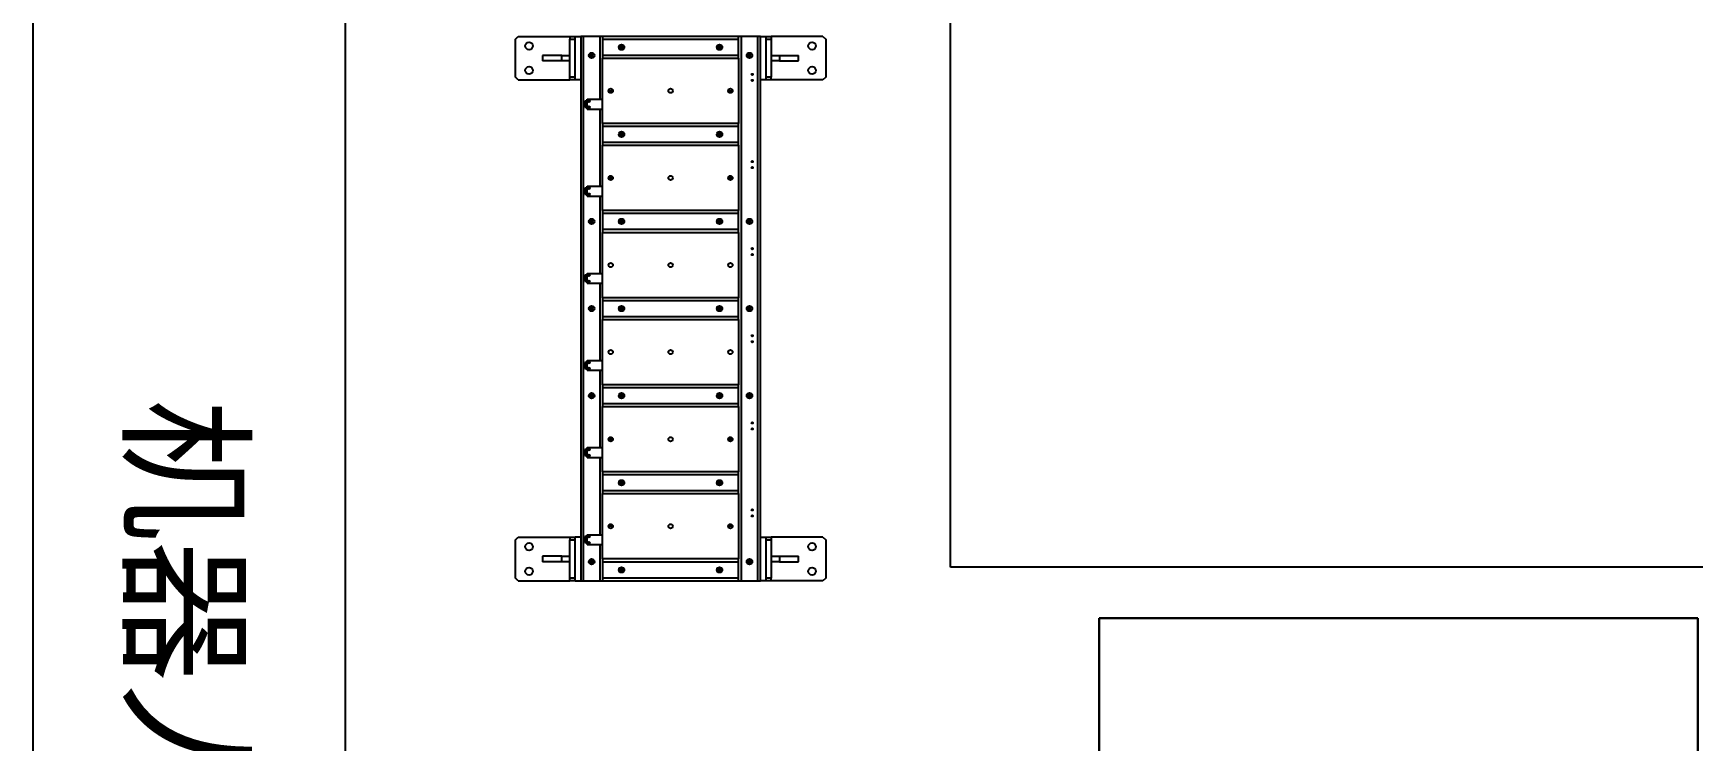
# Model space of a CAD drawing. Header units: millimetres. Extents: x 914 to 910632, y -176 to 682692.
# Drawn here: x 2366.41 to 2414.43, y 1869.6 to 1890.07 of the extents above; entities that cross this region are included whole.
import ezdxf

# ---------------------------------------------------------------- set-up
doc = ezdxf.new("R2010")
doc.units = ezdxf.units.MM
doc.layers.add('尺寸线层', color=3, linetype='Continuous', lineweight=18)
doc.layers.add('画图', color=3, linetype='Continuous', lineweight=30)
doc.layers.add('建筑', color=4, linetype='Continuous')
doc.styles.get("Standard").update_dxf_attribs({"font": 'arial.ttf'})
doc.styles.add('宋体', font='')
doc.styles.get('宋体').set_extended_font_data('宋体')

# ---------------------------------------------------------------- blocks, each defined once
blk = doc.blocks.new('ee4e34')
at = {"layer": '画图', "lineweight": 30}
for p, q in [((1170973.9, -786412.7), (1170973.9, -789612.7)), ((1170973.9, -786412.7), (1172073.9, -786412.7)), ((1172073.9, -787741), (1172073.9, -786412.7)), ((1170973.9, -787569.7), (1172073.9, -787569.7)), ((1172073.9, -787741), (1172273.9, -787741)), ((1172273.9, -787741), (1172273.9, -788341)), ((1172073.9, -789612.7), (1172073.9, -788341)), ((1172273.9, -788341), (1172073.9, -788341)), ((1170973.9, -788469.7), (1172073.9, -788469.7)), ((1170973.9, -789612.7), (1172073.9, -789612.7))]:
    blk.add_line(p, q, dxfattribs=at)
at = {"layer": '尺寸线层', "color": 0}
blk.add_text('去毛刺', height=300, rotation=270, dxfattribs=at).set_placement((1171462, -787576.6))

msp = doc.modelspace()

# ---------------------------------------------------------------- linework, layer by layer
at = {"color": 7, "linetype": 'Continuous'}
for p, q in [((2380.359, 1889.899), (2380.437, 1889.977)), ((2380.359, 1888.796), (2380.359, 1889.899)), ((2380.437, 1889.977), (2381.934, 1889.977)), ((2381.934, 1889.977), (2382.091, 1889.977)), ((2381.934, 1889.977), (2381.934, 1889.899)), ((2381.934, 1889.899), (2382.091, 1889.899)), ((2381.934, 1888.796), (2381.934, 1889.899)), ((2382.091, 1889.977), (2382.249, 1889.977)), ((2382.091, 1889.899), (2382.091, 1889.977)), ((2382.091, 1888.796), (2382.091, 1889.899)), ((2382.249, 1889.977), (2382.249, 1874.227)), ((2382.327, 1889.977), (2382.249, 1889.977)), ((2382.327, 1874.227), (2382.327, 1889.977)), ((2382.8, 1889.977), (2382.327, 1889.977)), ((2382.879, 1889.977), (2382.8, 1889.977)), ((2386.816, 1889.977), (2382.879, 1889.977)), ((2382.879, 1889.977), (2382.879, 1889.899)), ((2382.879, 1889.899), (2382.879, 1889.426)), ((2382.879, 1889.899), (2386.816, 1889.899)), ((2386.895, 1889.977), (2386.816, 1889.977)), ((2386.816, 1889.899), (2386.816, 1889.977)), ((2386.816, 1889.426), (2386.816, 1889.899)), ((2386.895, 1874.227), (2386.895, 1889.977)), ((2387.367, 1889.977), (2386.895, 1889.977)), ((2387.367, 1889.977), (2387.367, 1874.227)), ((2387.446, 1889.977), (2387.367, 1889.977)), ((2387.446, 1874.227), (2387.446, 1889.977)), ((2387.446, 1889.977), (2387.604, 1889.977)), ((2387.604, 1889.977), (2387.761, 1889.977)), ((2387.604, 1889.977), (2387.604, 1889.899)), ((2387.604, 1889.899), (2387.604, 1888.796)), ((2387.604, 1889.899), (2387.761, 1889.899)), ((2387.761, 1889.977), (2387.761, 1889.899)), ((2389.257, 1889.977), (2387.761, 1889.977)), ((2387.761, 1889.899), (2387.761, 1888.796)), ((2389.257, 1889.977), (2389.336, 1889.899)), ((2389.336, 1889.899), (2389.336, 1888.796)), ((2381.146, 1889.426), (2381.146, 1889.269)), ((2381.697, 1889.426), (2381.146, 1889.426)), ((2381.697, 1889.269), (2381.146, 1889.269)), ((2381.697, 1889.269), (2381.697, 1889.426)), ((2381.697, 1889.426), (2381.934, 1889.426)), ((2381.934, 1889.269), (2381.697, 1889.269)), ((2386.816, 1889.426), (2382.879, 1889.426)), ((2382.879, 1889.426), (2382.879, 1889.347)), ((2382.879, 1887.457), (2382.879, 1889.347)), ((2382.879, 1889.347), (2386.816, 1889.347)), ((2386.816, 1889.347), (2386.816, 1889.426)), ((2386.816, 1889.347), (2386.816, 1887.457)), ((2387.761, 1889.426), (2387.997, 1889.426)), ((2387.997, 1889.269), (2387.761, 1889.269)), ((2387.997, 1889.426), (2387.997, 1889.269)), ((2387.997, 1889.426), (2388.549, 1889.426)), ((2387.997, 1889.269), (2388.549, 1889.269)), ((2388.549, 1889.269), (2388.549, 1889.426)), ((2380.437, 1888.717), (2380.359, 1888.796)), ((2380.437, 1888.717), (2381.934, 1888.717)), ((2382.091, 1888.796), (2381.934, 1888.796)), ((2381.934, 1888.717), (2381.934, 1888.796)), ((2382.091, 1888.717), (2381.934, 1888.717)), ((2382.091, 1888.717), (2382.091, 1888.796)), ((2382.249, 1888.717), (2382.091, 1888.717)), ((2387.604, 1888.717), (2387.446, 1888.717)), ((2387.761, 1888.796), (2387.604, 1888.796)), ((2387.604, 1888.796), (2387.604, 1888.717)), ((2387.761, 1888.717), (2387.604, 1888.717)), ((2387.761, 1888.717), (2387.761, 1888.796)), ((2389.257, 1888.717), (2387.761, 1888.717)), ((2389.336, 1888.796), (2389.257, 1888.717)), ((2382.43, 1887.876), (2382.43, 1888.159)), ((2382.43, 1888.159), (2382.871, 1888.159)), ((2382.871, 1888.159), (2382.871, 1887.876)), ((2383.052, 1888.402), (2383.178, 1888.402)), ((2386.517, 1888.402), (2386.643, 1888.402)), ((2382.43, 1888.104), (2382.367, 1888.104)), ((2382.367, 1888.104), (2382.367, 1887.931)), ((2382.367, 1887.931), (2382.43, 1887.931)), ((2382.43, 1887.876), (2382.871, 1887.876)), ((2386.816, 1887.457), (2382.879, 1887.457)), ((2382.879, 1887.457), (2382.879, 1887.379)), ((2382.879, 1887.379), (2386.816, 1887.379)), ((2382.879, 1887.379), (2382.879, 1886.906)), ((2386.816, 1887.379), (2386.816, 1887.457)), ((2386.816, 1886.906), (2386.816, 1887.379)), ((2382.879, 1886.906), (2382.879, 1886.827)), ((2386.816, 1886.906), (2382.879, 1886.906)), ((2382.879, 1884.937), (2382.879, 1886.827)), ((2382.879, 1886.827), (2386.816, 1886.827)), ((2386.816, 1886.827), (2386.816, 1886.906)), ((2386.816, 1886.827), (2386.816, 1884.937)), ((2383.099, 1885.821), (2383.099, 1885.943)), ((2386.596, 1885.943), (2386.596, 1885.821)), ((2382.43, 1885.584), (2382.367, 1885.584)), ((2382.367, 1885.584), (2382.367, 1885.411)), ((2382.367, 1885.411), (2382.43, 1885.411)), ((2382.43, 1885.356), (2382.43, 1885.639)), ((2382.43, 1885.639), (2382.871, 1885.639)), ((2382.43, 1885.356), (2382.871, 1885.356)), ((2382.871, 1885.639), (2382.871, 1885.356)), ((2386.816, 1884.937), (2382.879, 1884.937)), ((2382.879, 1884.937), (2382.879, 1884.859)), ((2382.879, 1884.859), (2386.816, 1884.859)), ((2382.879, 1884.859), (2382.879, 1884.386)), ((2386.816, 1884.859), (2386.816, 1884.937)), ((2386.816, 1884.386), (2386.816, 1884.859)), ((2386.816, 1884.386), (2382.879, 1884.386)), ((2382.879, 1884.386), (2382.879, 1884.307)), ((2382.879, 1882.417), (2382.879, 1884.307)), ((2382.879, 1884.307), (2386.816, 1884.307)), ((2386.816, 1884.307), (2386.816, 1884.386)), ((2386.816, 1884.307), (2386.816, 1882.417)), ((2382.43, 1883.064), (2382.367, 1883.064)), ((2382.367, 1883.064), (2382.367, 1882.891)), ((2382.367, 1882.891), (2382.43, 1882.891)), ((2382.43, 1883.119), (2382.871, 1883.119)), ((2382.43, 1882.836), (2382.43, 1883.119)), ((2382.871, 1883.119), (2382.871, 1882.836)), ((2382.43, 1882.836), (2382.871, 1882.836)), ((2386.816, 1882.417), (2382.879, 1882.417)), ((2382.879, 1882.417), (2382.879, 1882.339)), ((2386.816, 1882.339), (2386.816, 1882.417)), ((2382.879, 1882.339), (2386.816, 1882.339)), ((2382.879, 1882.339), (2382.879, 1881.866)), ((2386.816, 1881.866), (2386.816, 1882.339)), ((2386.816, 1881.866), (2382.879, 1881.866)), ((2382.879, 1881.866), (2382.879, 1881.787)), ((2382.879, 1879.897), (2382.879, 1881.787)), ((2382.879, 1881.787), (2386.816, 1881.787)), ((2386.816, 1881.787), (2386.816, 1881.866)), ((2386.816, 1881.787), (2386.816, 1879.897)), ((2382.43, 1880.544), (2382.367, 1880.544)), ((2382.367, 1880.544), (2382.367, 1880.371)), ((2382.43, 1880.316), (2382.43, 1880.599)), ((2382.43, 1880.599), (2382.871, 1880.599)), ((2382.871, 1880.599), (2382.871, 1880.316)), ((2382.367, 1880.371), (2382.43, 1880.371)), ((2382.43, 1880.316), (2382.871, 1880.316)), ((2386.816, 1879.897), (2382.879, 1879.897)), ((2382.879, 1879.897), (2382.879, 1879.819)), ((2382.879, 1879.819), (2382.879, 1879.346)), ((2382.879, 1879.819), (2386.816, 1879.819)), ((2386.816, 1879.819), (2386.816, 1879.897)), ((2386.816, 1879.346), (2386.816, 1879.819)), ((2386.816, 1879.346), (2382.879, 1879.346)), ((2382.879, 1879.346), (2382.879, 1879.267)), ((2382.879, 1877.377), (2382.879, 1879.267)), ((2382.879, 1879.267), (2386.816, 1879.267)), ((2386.816, 1879.267), (2386.816, 1879.346)), ((2386.816, 1879.267), (2386.816, 1877.377)), ((2382.43, 1877.796), (2382.43, 1878.079)), ((2382.43, 1878.079), (2382.871, 1878.079)), ((2382.871, 1878.079), (2382.871, 1877.796)), ((2383.099, 1878.261), (2383.099, 1878.383)), ((2386.596, 1878.383), (2386.596, 1878.261)), ((2382.43, 1878.024), (2382.367, 1878.024)), ((2382.367, 1878.024), (2382.367, 1877.851)), ((2382.367, 1877.851), (2382.43, 1877.851)), ((2382.43, 1877.796), (2382.871, 1877.796)), ((2386.816, 1877.377), (2382.879, 1877.377)), ((2382.879, 1877.377), (2382.879, 1877.299)), ((2382.879, 1877.299), (2382.879, 1876.826)), ((2382.879, 1877.299), (2386.816, 1877.299)), ((2386.816, 1877.299), (2386.816, 1877.377)), ((2386.816, 1876.826), (2386.816, 1877.299)), ((2386.816, 1876.826), (2382.879, 1876.826)), ((2382.879, 1876.826), (2382.879, 1876.747)), ((2382.879, 1874.857), (2382.879, 1876.747)), ((2382.879, 1876.747), (2386.816, 1876.747)), ((2386.816, 1876.747), (2386.816, 1876.826)), ((2386.816, 1876.747), (2386.816, 1874.857)), ((2383.178, 1875.802), (2383.052, 1875.802)), ((2386.643, 1875.802), (2386.517, 1875.802)), ((2380.359, 1875.409), (2380.437, 1875.487)), ((2380.359, 1874.306), (2380.359, 1875.409)), ((2380.437, 1875.487), (2381.934, 1875.487)), ((2381.934, 1875.487), (2382.091, 1875.487)), ((2381.934, 1875.487), (2381.934, 1875.409)), ((2381.934, 1875.409), (2382.091, 1875.409)), ((2381.934, 1874.306), (2381.934, 1875.409)), ((2382.249, 1875.487), (2382.091, 1875.487)), ((2382.091, 1875.409), (2382.091, 1875.487)), ((2382.091, 1874.306), (2382.091, 1875.409)), ((2382.43, 1875.504), (2382.367, 1875.504)), ((2382.367, 1875.504), (2382.367, 1875.331)), ((2382.367, 1875.331), (2382.43, 1875.331)), ((2382.43, 1875.276), (2382.43, 1875.559)), ((2382.43, 1875.559), (2382.871, 1875.559)), ((2382.43, 1875.276), (2382.871, 1875.276)), ((2382.871, 1875.559), (2382.871, 1875.276)), ((2387.446, 1875.487), (2387.604, 1875.487)), ((2387.604, 1875.487), (2387.761, 1875.487)), ((2387.604, 1875.487), (2387.604, 1875.409)), ((2387.604, 1875.409), (2387.604, 1874.306)), ((2387.604, 1875.409), (2387.761, 1875.409)), ((2387.761, 1875.487), (2387.761, 1875.409)), ((2389.257, 1875.487), (2387.761, 1875.487)), ((2387.761, 1875.409), (2387.761, 1874.306)), ((2389.257, 1875.487), (2389.336, 1875.409)), ((2389.336, 1875.409), (2389.336, 1874.306)), ((2381.146, 1874.936), (2381.146, 1874.779)), ((2381.697, 1874.936), (2381.146, 1874.936)), ((2381.697, 1874.779), (2381.146, 1874.779)), ((2381.697, 1874.779), (2381.697, 1874.936)), ((2381.697, 1874.936), (2381.934, 1874.936)), ((2381.934, 1874.779), (2381.697, 1874.779)), ((2386.816, 1874.857), (2382.879, 1874.857)), ((2382.879, 1874.857), (2382.879, 1874.779)), ((2382.879, 1874.779), (2382.879, 1874.306)), ((2382.879, 1874.779), (2386.816, 1874.779)), ((2386.816, 1874.779), (2386.816, 1874.857)), ((2386.816, 1874.306), (2386.816, 1874.779)), ((2387.761, 1874.936), (2387.997, 1874.936)), ((2387.997, 1874.779), (2387.761, 1874.779)), ((2387.997, 1874.936), (2387.997, 1874.779)), ((2387.997, 1874.936), (2388.549, 1874.936)), ((2387.997, 1874.779), (2388.549, 1874.779)), ((2388.549, 1874.779), (2388.549, 1874.936)), ((2380.437, 1874.227), (2380.359, 1874.306)), ((2380.437, 1874.227), (2381.934, 1874.227)), ((2382.091, 1874.306), (2381.934, 1874.306)), ((2381.934, 1874.227), (2381.934, 1874.306)), ((2382.091, 1874.227), (2381.934, 1874.227)), ((2382.091, 1874.227), (2382.091, 1874.306)), ((2382.091, 1874.227), (2382.249, 1874.227)), ((2382.249, 1874.227), (2382.327, 1874.227)), ((2382.327, 1874.227), (2382.8, 1874.227)), ((2382.8, 1874.227), (2382.879, 1874.227)), ((2386.816, 1874.306), (2382.879, 1874.306)), ((2382.879, 1874.306), (2382.879, 1874.227)), ((2382.879, 1874.227), (2386.816, 1874.227)), ((2386.816, 1874.227), (2386.816, 1874.306)), ((2386.816, 1874.227), (2386.895, 1874.227)), ((2386.895, 1874.227), (2387.367, 1874.227)), ((2387.367, 1874.227), (2387.446, 1874.227)), ((2387.604, 1874.227), (2387.446, 1874.227)), ((2387.761, 1874.306), (2387.604, 1874.306)), ((2387.604, 1874.306), (2387.604, 1874.227)), ((2387.761, 1874.227), (2387.604, 1874.227)), ((2387.761, 1874.227), (2387.761, 1874.306)), ((2389.257, 1874.227), (2387.761, 1874.227)), ((2389.336, 1874.306), (2389.257, 1874.227))]:
    msp.add_line(p, q, dxfattribs=at)
at = {"color": 8, "linetype": 'Continuous'}
for p, q in [((2382.8, 1889.977), (2382.8, 1888.159)), ((2382.8, 1887.876), (2382.8, 1885.639)), ((2383.146, 1885.937), (2383.146, 1885.828)), ((2386.548, 1885.828), (2386.548, 1885.937)), ((2382.8, 1885.356), (2382.8, 1883.119)), ((2382.8, 1882.836), (2382.8, 1880.599)), ((2382.8, 1880.316), (2382.8, 1878.079)), ((2383.146, 1878.377), (2383.146, 1878.268)), ((2386.548, 1878.268), (2386.548, 1878.377)), ((2382.8, 1877.796), (2382.8, 1875.559)), ((2382.8, 1875.276), (2382.8, 1874.227))]:
    msp.add_line(p, q, dxfattribs=at)
msp.add_lwpolyline([(2366.405, 1913.156), (2375.43, 1913.156), (2375.43, 1831.152), (2366.405, 1831.152)], close=True)
at = {"color": 7, "linetype": 'Continuous', "flags": 128}
for points in [[(2387.192, 1888.694), (2387.203, 1888.702), (2387.22, 1888.718)], [(2387.227, 1888.865), (2387.212, 1888.882), (2387.2, 1888.892)]]:
    msp.add_lwpolyline(points, dxfattribs=at)
at = {"color": 7, "linetype": 'Continuous'}
for centre, radius in [((2380.752, 1889.702), 0.11), ((2383.43, 1889.662), 0.0788), ((2383.43, 1889.662), 0.0433), ((2383.43, 1889.662), 0.0331), ((2386.265, 1889.662), 0.0788), ((2386.265, 1889.662), 0.0433), ((2386.265, 1889.662), 0.0331), ((2388.942, 1889.702), 0.11), ((2380.752, 1888.993), 0.11), ((2382.564, 1889.426), 0.0788), ((2382.564, 1889.426), 0.0433), ((2382.564, 1889.426), 0.0331), ((2387.131, 1889.426), 0.0788), ((2387.131, 1889.426), 0.0433), ((2387.131, 1889.426), 0.0331), ((2388.942, 1888.993), 0.11), ((2387.21, 1888.875), 0.0197), ((2387.21, 1888.702), 0.0197), ((2383.115, 1888.402), 0.063), ((2384.847, 1888.402), 0.063), ((2386.58, 1888.402), 0.063), ((2382.485, 1888.103), 0.026), ((2382.485, 1887.93), 0.026), ((2382.485, 1888.103), 0.0197), ((2382.485, 1887.93), 0.0197), ((2383.43, 1887.142), 0.0788), ((2383.43, 1887.142), 0.0433), ((2386.265, 1887.142), 0.0788), ((2386.265, 1887.142), 0.0433), ((2383.43, 1887.142), 0.0331), ((2386.265, 1887.142), 0.0331), ((2387.21, 1886.355), 0.0197), ((2383.115, 1885.882), 0.063), ((2384.847, 1885.882), 0.063), ((2386.58, 1885.882), 0.063), ((2387.21, 1886.182), 0.0197), ((2382.485, 1885.583), 0.026), ((2382.485, 1885.41), 0.026), ((2382.485, 1885.583), 0.0197), ((2382.485, 1885.41), 0.0197), ((2382.564, 1884.622), 0.0788), ((2382.564, 1884.622), 0.0433), ((2382.564, 1884.622), 0.0331), ((2383.43, 1884.622), 0.0788), ((2383.43, 1884.622), 0.0433), ((2383.43, 1884.622), 0.0331), ((2386.265, 1884.622), 0.0788), ((2386.265, 1884.622), 0.0433), ((2386.265, 1884.622), 0.0331), ((2387.131, 1884.622), 0.0788), ((2387.131, 1884.622), 0.0433), ((2387.131, 1884.622), 0.0331), ((2387.21, 1883.835), 0.0197), ((2383.115, 1883.362), 0.063), ((2384.847, 1883.362), 0.063), ((2386.58, 1883.362), 0.063), ((2387.21, 1883.662), 0.0197), ((2382.485, 1883.063), 0.026), ((2382.485, 1882.89), 0.026), ((2382.485, 1883.063), 0.0197), ((2382.485, 1882.89), 0.0197), ((2382.564, 1882.102), 0.0788), ((2382.564, 1882.102), 0.0433), ((2382.564, 1882.102), 0.0331), ((2383.43, 1882.102), 0.0788), ((2383.43, 1882.102), 0.0433), ((2383.43, 1882.102), 0.0331), ((2386.265, 1882.102), 0.0788), ((2386.265, 1882.102), 0.0433), ((2386.265, 1882.102), 0.0331), ((2387.131, 1882.102), 0.0788), ((2387.131, 1882.102), 0.0433), ((2387.131, 1882.102), 0.0331), ((2387.21, 1881.315), 0.0197), ((2387.21, 1881.142), 0.0197), ((2382.485, 1880.543), 0.026), ((2382.485, 1880.543), 0.0197), ((2383.115, 1880.842), 0.063), ((2384.847, 1880.842), 0.063), ((2386.58, 1880.842), 0.063), ((2382.485, 1880.37), 0.026), ((2382.485, 1880.37), 0.0197), ((2382.564, 1879.582), 0.0787), ((2382.564, 1879.582), 0.0433), ((2382.564, 1879.582), 0.0331), ((2383.43, 1879.582), 0.0788), ((2383.43, 1879.582), 0.0433), ((2383.43, 1879.582), 0.0331), ((2386.265, 1879.582), 0.0788), ((2386.265, 1879.582), 0.0433), ((2386.265, 1879.582), 0.0331), ((2387.131, 1879.582), 0.0788), ((2387.131, 1879.582), 0.0433), ((2387.131, 1879.582), 0.0331), ((2387.21, 1878.795), 0.0197), ((2387.21, 1878.622), 0.0197), ((2383.115, 1878.322), 0.063), ((2384.847, 1878.322), 0.063), ((2386.58, 1878.322), 0.063), ((2382.485, 1878.023), 0.026), ((2382.485, 1877.85), 0.026), ((2382.485, 1878.023), 0.0197), ((2382.485, 1877.85), 0.0197), ((2383.43, 1877.062), 0.0788), ((2383.43, 1877.062), 0.0433), ((2383.43, 1877.062), 0.0331), ((2386.265, 1877.062), 0.0788), ((2386.265, 1877.062), 0.0433), ((2386.265, 1877.062), 0.0331), ((2387.21, 1876.275), 0.0197), ((2383.115, 1875.802), 0.063), ((2384.847, 1875.802), 0.063), ((2386.58, 1875.802), 0.063), ((2387.21, 1876.102), 0.0197), ((2380.752, 1875.212), 0.11), ((2382.485, 1875.503), 0.026), ((2382.485, 1875.33), 0.026), ((2382.485, 1875.503), 0.0197), ((2382.485, 1875.33), 0.0197), ((2388.942, 1875.212), 0.11), ((2382.564, 1874.779), 0.0788), ((2382.564, 1874.779), 0.0433), ((2382.564, 1874.779), 0.0331), ((2387.131, 1874.779), 0.0788), ((2387.131, 1874.779), 0.0433), ((2387.131, 1874.779), 0.0331), ((2380.752, 1874.503), 0.11), ((2383.43, 1874.542), 0.0788), ((2383.43, 1874.542), 0.0433), ((2383.43, 1874.542), 0.0331), ((2386.265, 1874.542), 0.0788), ((2386.265, 1874.542), 0.0433), ((2386.265, 1874.542), 0.0331), ((2388.942, 1874.503), 0.11)]:
    msp.add_circle(centre, radius, dxfattribs=at)
for start, end in [(215.7524, 234.2476), (120.7312, 138.88)]:
    msp.add_arc((2382.564, 1875.409), 0.118, start, end, dxfattribs=at)
at = {"layer": '建筑', "color": 0}
for p, q in [((2392.951, 1874.617), (2392.951, 1924.702)), ((2429.57, 1874.617), (2392.951, 1874.617))]:
    msp.add_line(p, q, dxfattribs=at)

# ---------------------------------------------------------------- block references
at = {"layer": '画图', "xscale": 0.01575, "yscale": 0.01575, "zscale": 0.01575}
msp.add_blockref('ee4e34', (-16045.592, 14259.144), dxfattribs=at)

# ---------------------------------------------------------------- texts
at = {"color": 0, "insert": (2372.311, 1879.481), "char_height": 3, "width": 84.65051, "attachment_point": 1, "rotation": 270, "style": '宋体'}
msp.add_mtext('{\\fSimSun|b0|i0|c134|p2;机器人导轨台}', dxfattribs=at)

doc.saveas('drawing.dxf')
